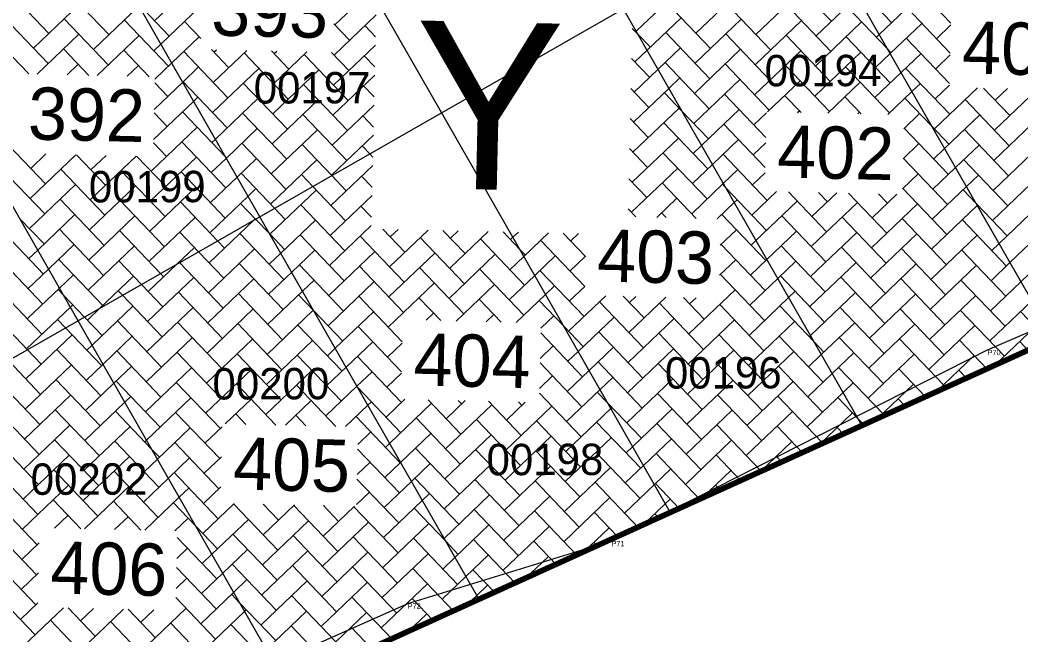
# Model space of a CAD drawing. Header units: metres. Extents: x 245225 to 248406, y 1633796 to 1637634.
# Drawn here: x 245762.9 to 245810.71, y 1636451.81 to 1636481.19 of the extents above; entities that cross this region are included whole.
import ezdxf
from ezdxf.enums import TextEntityAlignment as Align

# ---------------------------------------------------------------- set-up
doc = ezdxf.new("R2010")
doc.units = ezdxf.units.M
doc.header["$MEASUREMENT"] = 0
doc.layers.add('historique_numero_parcelle', color=7, linetype='Continuous')
doc.layers.add('LIMITES TITRES FONCIERS', color=7, linetype='Continuous', lineweight=0)
doc.layers.add('LIMITES_PARCELLES', color=7, linetype='Continuous', lineweight=0, true_color=0xffffff)
doc.styles.add('Style-Arial', font='arial.ttf')
doc.styles.add('Style-FANCY', font='FANCY.shx')
doc.styles.add('Style-WORKING', font='WORKING.shx')

# ---------------------------------------------------------------- blocks, each defined once
blk = doc.blocks.new('$U872_3_1')
at = {"color": 0, "linetype": 'Continuous', "lineweight": 0, "style": 'Style-WORKING'}
blk.add_text('406', height=0.2499, dxfattribs=at).set_placement((6347.5271, 5746.4858))
blk = doc.blocks.new('$U873_3_1')
at = {"color": 0, "linetype": 'Continuous', "lineweight": 0, "style": 'Style-WORKING'}
blk.add_text('405', height=0.2499, dxfattribs=at).set_placement((6348.3884, 5747.0023))
blk = doc.blocks.new('$U874_3_1')
at = {"color": 0, "linetype": 'Continuous', "lineweight": 0, "style": 'Style-WORKING'}
blk.add_text('404', height=0.2499, dxfattribs=at).set_placement((6349.2389, 5747.5189))
blk = doc.blocks.new('$U875_3_1')
at = {"color": 0, "linetype": 'Continuous', "lineweight": 0, "style": 'Style-WORKING'}
blk.add_text('403', height=0.2499, dxfattribs=at).set_placement((6350.104, 5748.0354))
blk = doc.blocks.new('$U876_3_1')
at = {"color": 0, "linetype": 'Continuous', "lineweight": 0, "style": 'Style-WORKING'}
blk.add_text('402', height=0.2499, dxfattribs=at).set_placement((6350.9526, 5748.552))
blk = doc.blocks.new('$U877_3_1')
at = {"color": 0, "linetype": 'Continuous', "lineweight": 0, "style": 'Style-WORKING'}
blk.add_text('401', height=0.2499, dxfattribs=at).set_placement((6351.8238, 5749.0686))
blk = doc.blocks.new('$U884_3_1')
at = {"color": 0, "linetype": 'Continuous', "lineweight": 0, "style": 'Style-WORKING'}
blk.add_text('393', height=0.2499, dxfattribs=at).set_placement((6348.2347, 5749.1682))
blk = doc.blocks.new('$U885_3_1')
at = {"color": 0, "linetype": 'Continuous', "lineweight": 0, "style": 'Style-WORKING'}
blk.add_text('392', height=0.2499, dxfattribs=at).set_placement((6347.3708, 5748.6517))
blk = doc.blocks.new('$U1198_4_1')
at = {"color": 0, "linetype": 'Continuous', "lineweight": 0, "style": 'Style-WORKING'}
blk.add_text('Y', height=0.8, dxfattribs=at).set_placement((6349.2104, 5748.4625))
blk = doc.blocks.new('*U572')
at = {"layer": 'LIMITES TITRES FONCIERS', "color": 5, "lineweight": 53, "flags": 128}
blk.add_lwpolyline([(181.78, 163.185), (220.59, 93.355), (121.56, -75.825), (91.56, -112.825), (61.56, -136.825), (-108.04, -218.565), (-190.96, -61.675), (181.78, 163.185)], close=True, dxfattribs=at)

msp = doc.modelspace()

# ---------------------------------------------------------------- linework, layer by layer
at = {"layer": 'limites_parcelles', "color": 7, "linetype": 'Continuous', "lineweight": 0}
for p, q in [((245748.319562, 1636456.889403), (245809.070019, 1636491.666107)), ((245783.033817, 1636476.761526), (245775.582026, 1636489.779615)), ((245812.263048, 1636465.95823), (245800.390944, 1636486.697587)), ((245774.354742, 1636471.793007), (245766.902951, 1636484.811096)), ((245769.319681, 1636481.147783), (245771.524474, 1636483.252837)), ((245801.656669, 1636481.126136), (245799.551592, 1636483.329928)), ((245804.529915, 1636481.06031), (245802.424838, 1636483.264103)), ((245807.363088, 1636481.035413), (245805.297084, 1636483.1983)), ((245767.148802, 1636480.479329), (245765.043725, 1636482.683121)), ((245777.93942, 1636480.950306), (245779.682024, 1636482.61583)), ((245792.331262, 1636480.647598), (245794.507443, 1636482.7263)), ((245795.176897, 1636480.555398), (245797.380689, 1636482.660475)), ((245798.049143, 1636480.489595), (245800.253935, 1636482.594649)), ((245764.276555, 1636480.545132), (245762.570004, 1636482.330687)), ((245800.922389, 1636480.423769), (245802.9012, 1636482.313943)), ((245803.94085, 1636480.496654), (245805.999428, 1636482.463021)), ((245763.541276, 1636479.842788), (245765.745092, 1636481.948865)), ((245766.414522, 1636479.776962), (245768.593771, 1636481.858595)), ((245770.022048, 1636480.413503), (245768.521608, 1636481.983281)), ((245769.633444, 1636480.042306), (245771.491584, 1636481.817213)), ((245803.117537, 1636461.805608), (245791.712892, 1636481.730045)), ((245795.878263, 1636479.821141), (245793.773186, 1636482.024934)), ((245798.751509, 1636479.755316), (245796.645433, 1636481.959131)), ((245801.623756, 1636479.689513), (245799.518679, 1636481.893305)), ((245804.356338, 1636479.770948), (245802.391925, 1636481.82748)), ((245807.330175, 1636479.59879), (245805.264171, 1636481.761677)), ((245764.243643, 1636479.108509), (245762.137566, 1636481.312324)), ((245767.115889, 1636479.042706), (245765.010812, 1636481.246498)), ((245769.989135, 1636478.97688), (245767.884058, 1636481.180673)), ((245771.537772, 1636480.296757), (245770.756304, 1636481.11487)), ((245777.906507, 1636479.513683), (245779.907839, 1636481.426346)), ((245792.851598, 1636479.739442), (245794.474553, 1636481.290677)), ((245795.143984, 1636479.118775), (245797.347799, 1636481.224851)), ((245798.01623, 1636479.052972), (245800.221045, 1636481.159026)), ((245800.889476, 1636478.987146), (245803.093292, 1636481.093223)), ((245778.640786, 1636480.216049), (245777.887647, 1636481.004506)), ((245779.883973, 1636480.38462), (245779.375043, 1636480.917416)), ((245792.411102, 1636480.508733), (245792.144427, 1636480.787914)), ((245792.303651, 1636480.621223), (245792.331262, 1636480.647598)), ((245804.460187, 1636479.588521), (245805.966538, 1636481.027397)), ((245806.667881, 1636480.292141), (245807.361232, 1636480.954434)), ((245763.709847, 1636478.599601), (245765.712179, 1636480.512242)), ((245766.583093, 1636478.533775), (245768.585425, 1636480.446416)), ((245770.15378, 1636479.13415), (245771.458671, 1636480.38059)), ((245793.005017, 1636479.886967), (245792.411102, 1636480.508733)), ((245795.84535, 1636478.384518), (245793.740274, 1636480.588311)), ((245798.718597, 1636478.318692), (245796.61252, 1636480.522508)), ((245801.590843, 1636478.25289), (245799.485766, 1636480.456682)), ((245804.464089, 1636478.187064), (245802.359012, 1636480.390857)), ((245803.795635, 1636480.357944), (245803.94085, 1636480.496654)), ((245807.297262, 1636478.162167), (245805.231258, 1636480.325054)), ((245765.67669, 1636466.825464), (245758.224899, 1636479.843554)), ((245763.31595, 1636478.608625), (245762.104653, 1636479.875701)), ((245766.188196, 1636478.542822), (245764.977899, 1636479.809875)), ((245769.061442, 1636478.476997), (245767.851145, 1636479.74405)), ((245769.286769, 1636479.71116), (245769.633444, 1636480.042306)), ((245772.829468, 1636477.474432), (245770.723392, 1636479.678247)), ((245772.862381, 1636478.911055), (245772.037933, 1636479.774164)), ((245772.127102, 1636478.208711), (245773.725491, 1636479.735502)), ((245772.160015, 1636479.645334), (245772.288868, 1636479.768415)), ((245775.734627, 1636478.845252), (245774.91018, 1636479.708361)), ((245775.000348, 1636478.142885), (245776.597737, 1636479.6697)), ((245775.033261, 1636479.579508), (245775.161114, 1636479.702612)), ((245777.873594, 1636478.07706), (245779.874926, 1636479.989723)), ((245792.270738, 1636479.1846), (245792.851598, 1636479.739442)), ((245793.371934, 1636478.831286), (245794.44164, 1636479.854054)), ((245795.111071, 1636477.682152), (245797.314886, 1636479.788228)), ((245797.983317, 1636477.616349), (245800.188132, 1636479.722403)), ((245800.856563, 1636477.550523), (245803.060379, 1636479.6566)), ((245804.497002, 1636479.623687), (245804.356338, 1636479.770948)), ((245775.701715, 1636477.408629), (245773.596638, 1636479.612421)), ((245778.574961, 1636477.342803), (245776.469884, 1636479.546596)), ((245778.607874, 1636478.779426), (245777.783426, 1636479.642536)), ((245779.851061, 1636478.947997), (245779.34213, 1636479.480793)), ((245792.972104, 1636478.450344), (245792.111514, 1636479.351291)), ((245803.762722, 1636478.921321), (245804.460187, 1636479.588521)), ((245804.980523, 1636478.680365), (245805.933625, 1636479.590774)), ((245806.634969, 1636478.855518), (245807.32832, 1636479.517811)), ((245765.14647, 1636478.566688), (245765.679266, 1636479.075619)), ((245768.019716, 1636478.500863), (245768.552512, 1636479.009793)), ((245769.338735, 1636478.355614), (245770.15378, 1636479.13415)), ((245770.673094, 1636478.225018), (245771.425758, 1636478.943967)), ((245772.094212, 1636476.773088), (245774.298004, 1636478.878165)), ((245774.967458, 1636476.707262), (245777.17125, 1636478.812339)), ((245792.237825, 1636477.747977), (245793.371934, 1636478.831286)), ((245795.812438, 1636476.947895), (245793.707361, 1636479.151688)), ((245798.685684, 1636476.882069), (245796.579607, 1636479.085885)), ((245801.55793, 1636476.816267), (245799.452853, 1636479.020059)), ((245804.431176, 1636476.750441), (245802.326099, 1636478.954234)), ((245807.304422, 1636476.684615), (245805.198346, 1636478.888431)), ((245769.305822, 1636476.918991), (245770.673094, 1636478.225018)), ((245772.796555, 1636476.037808), (245770.690479, 1636478.241624)), ((245777.840704, 1636476.641436), (245779.842014, 1636478.5531)), ((245793.891271, 1636477.923153), (245794.408727, 1636478.417431)), ((245795.078181, 1636476.246528), (245797.281974, 1636478.351605)), ((245798.60285, 1636476.802946), (245800.15522, 1636478.28578)), ((245801.475096, 1636476.737143), (245803.027466, 1636478.219977)), ((245803.729809, 1636477.484698), (245804.980523, 1636478.680365)), ((245769.956222, 1636477.540257), (245769.334956, 1636478.190657)), ((245775.668802, 1636475.972006), (245773.563725, 1636478.175798)), ((245778.542048, 1636475.90618), (245776.436971, 1636478.109973)), ((245779.818171, 1636477.512373), (245779.309217, 1636478.04417)), ((245792.939192, 1636477.013721), (245792.078601, 1636477.914668)), ((245792.204935, 1636476.312354), (245793.891271, 1636477.923153)), ((245804.348342, 1636476.671318), (245805.500859, 1636477.772209)), ((245805.500859, 1636477.772209), (245805.900712, 1636478.154151)), ((245806.569166, 1636475.983272), (245808.624652, 1636477.945708)), ((245806.602056, 1636477.418895), (245807.295407, 1636478.081188)), ((245810.176669, 1636476.618813), (245808.915576, 1636477.939043)), ((245809.442412, 1636475.917446), (245811.497898, 1636477.879882)), ((245809.475302, 1636477.353069), (245810.061275, 1636477.912795)), ((245769.272909, 1636475.482368), (245771.19343, 1636477.316862)), ((245771.19343, 1636477.316862), (245771.392845, 1636477.507344)), ((245772.233103, 1636475.500573), (245774.265092, 1636477.441542)), ((245774.934545, 1636475.270639), (245777.138338, 1636477.375716)), ((245794.512571, 1636476.837638), (245793.674448, 1636477.715065)), ((245798.524806, 1636475.579412), (245796.546694, 1636477.649262)), ((245800.20143, 1636476.766323), (245799.41994, 1636477.583436)), ((245803.073677, 1636476.70052), (245802.293186, 1636477.51761)), ((245806.457807, 1636476.099853), (245805.165433, 1636477.451808)), ((245810.143756, 1636475.18219), (245808.038679, 1636477.385982)), ((245772.724569, 1636474.642091), (245770.657589, 1636476.806001)), ((245777.807791, 1636475.204813), (245779.809101, 1636477.116477)), ((245792.172022, 1636474.875731), (245794.375815, 1636476.980808)), ((245795.779525, 1636475.511272), (245794.512571, 1636476.837638)), ((245795.451257, 1636475.197708), (245797.249061, 1636476.914982)), ((245800.039473, 1636476.770033), (245800.122307, 1636476.849157)), ((245802.911719, 1636476.70423), (245802.994553, 1636476.783354)), ((245835.127811, 1636476.339262), (245757.39001, 1636441.043498)), ((245769.923309, 1636476.103634), (245769.302043, 1636476.754034)), ((245775.635889, 1636474.535383), (245773.530835, 1636476.740175)), ((245778.509135, 1636474.469557), (245776.404081, 1636476.674349)), ((245779.785258, 1636476.07575), (245779.276327, 1636476.608547)), ((245793.972027, 1636457.652986), (245783.033817, 1636476.761526)), ((245792.906279, 1636475.577098), (245792.045688, 1636476.478045)), ((245797.950427, 1636476.180726), (245798.551718, 1636476.754104)), ((245805.112067, 1636475.995648), (245805.867799, 1636476.717528)), ((245807.060845, 1636475.046765), (245808.741045, 1636476.651703)), ((245809.409499, 1636474.480823), (245811.613292, 1636476.5859)), ((245769.15514, 1636473.965667), (245771.359932, 1636476.070721)), ((245772.753439, 1636474.592417), (245774.232179, 1636476.004919)), ((245774.901632, 1636473.834016), (245777.105425, 1636475.939093)), ((245795.746612, 1636474.074649), (245793.641558, 1636476.279441)), ((245798.491893, 1636474.142789), (245796.513804, 1636476.213638)), ((245807.238597, 1636473.811369), (245805.132543, 1636476.016184)), ((245807.271509, 1636475.247992), (245806.457807, 1636476.099853)), ((245810.110843, 1636473.745567), (245808.005789, 1636475.950359)), ((245764.111991, 1636473.362016), (245762.005938, 1636475.566832)), ((245772.73073, 1636473.164562), (245770.624676, 1636475.369378)), ((245772.061299, 1636475.336465), (245772.233103, 1636475.500573)), ((245777.774878, 1636473.76819), (245779.776211, 1636475.680854)), ((245792.139109, 1636473.439108), (245794.342902, 1636475.544185)), ((245795.971593, 1636474.289552), (245797.216148, 1636475.478359)), ((245769.890397, 1636474.667011), (245769.269153, 1636475.318411)), ((245775.602976, 1636473.09876), (245773.497922, 1636475.303552)), ((245777.784624, 1636473.756964), (245776.371168, 1636475.237726)), ((245779.601913, 1636474.796614), (245779.243415, 1636475.171924)), ((245792.873366, 1636474.140475), (245792.012798, 1636475.042422)), ((245795.045268, 1636474.809905), (245795.451257, 1636475.197708)), ((245797.917515, 1636474.744103), (245798.518828, 1636475.318481)), ((245805.079177, 1636474.560025), (245805.834886, 1636475.280905)), ((245806.536253, 1636474.546649), (245807.060845, 1636475.046765)), ((245807.580182, 1636474.138632), (245808.708132, 1636475.21508)), ((245809.376586, 1636473.0442), (245811.580379, 1636475.149277)), ((245763.376735, 1636472.660673), (245765.569278, 1636474.755004)), ((245763.409648, 1636474.097296), (245764.132655, 1636474.787917)), ((245766.984238, 1636473.296214), (245765.591273, 1636474.754501)), ((245766.249981, 1636472.594847), (245768.442524, 1636474.689179)), ((245766.282894, 1636474.03147), (245767.005901, 1636474.722092)), ((245769.857484, 1636473.230388), (245768.464519, 1636474.688675)), ((245769.122227, 1636472.529044), (245771.32702, 1636474.634098)), ((245772.028386, 1636473.899842), (245772.753439, 1636474.592417)), ((245772.763643, 1636474.601185), (245772.724569, 1636474.642091)), ((245773.272753, 1636473.683284), (245774.199266, 1636474.568296)), ((245774.86872, 1636472.397393), (245777.072512, 1636474.50247)), ((245779.752345, 1636474.639127), (245779.601913, 1636474.796614)), ((245795.713699, 1636472.638026), (245793.608645, 1636474.842818)), ((245798.586945, 1636472.5722), (245796.480892, 1636474.777015)), ((245807.205684, 1636472.374746), (245805.09963, 1636474.579561)), ((245810.07793, 1636472.308944), (245807.972876, 1636474.513736)), ((245764.079101, 1636471.926393), (245761.973025, 1636474.130209)), ((245766.951348, 1636471.86059), (245764.846271, 1636474.064383)), ((245769.824594, 1636471.794765), (245767.719517, 1636473.998557)), ((245772.69784, 1636471.728939), (245770.591763, 1636473.932754)), ((245777.741966, 1636472.331567), (245779.743298, 1636474.244231)), ((245792.106197, 1636472.002485), (245794.309989, 1636474.107562)), ((245795.012355, 1636473.373282), (245795.971593, 1636474.289552)), ((245796.49093, 1636473.381419), (245797.183235, 1636474.041736)), ((245806.50334, 1636473.110026), (245807.580182, 1636474.138632)), ((245771.995473, 1636472.463219), (245773.272753, 1636473.683284)), ((245775.060179, 1636472.196955), (245773.465009, 1636473.866929)), ((245776.876468, 1636473.236628), (245776.338255, 1636473.801103)), ((245778.476222, 1636473.032934), (245777.784624, 1636473.756964)), ((245779.719432, 1636473.202504), (245779.210502, 1636473.7353)), ((245792.840453, 1636472.703852), (245791.979885, 1636473.605799)), ((245797.884602, 1636473.30748), (245798.485915, 1636473.881858)), ((245805.046264, 1636473.123402), (245805.801974, 1636473.844282)), ((245808.100518, 1636473.230476), (245808.67522, 1636473.778457)), ((245809.343673, 1636471.607577), (245811.547466, 1636473.712654)), ((245763.343822, 1636471.22405), (245765.547615, 1636473.329127)), ((245766.217068, 1636471.158224), (245768.420861, 1636473.263301)), ((245769.089315, 1636471.092421), (245771.294107, 1636473.197475)), ((245773.793089, 1636472.775128), (245774.166353, 1636473.131673)), ((245774.835807, 1636470.96077), (245777.039599, 1636473.065847)), ((245778.443332, 1636471.597311), (245776.876468, 1636473.236628)), ((245795.191393, 1636471.713746), (245793.575732, 1636473.406195)), ((245794.979443, 1636471.936659), (245796.49093, 1636473.381419)), ((245796.61404, 1636473.166543), (245796.447979, 1636473.340392)), ((245798.554055, 1636471.136577), (245796.61404, 1636473.166543)), ((245797.851689, 1636471.870857), (245799.03284, 1636472.9991)), ((245801.426302, 1636471.070774), (245799.596692, 1636472.986182)), ((245801.459192, 1636472.506398), (245801.033315, 1636472.953269)), ((245807.172794, 1636470.939123), (245805.066717, 1636473.142938)), ((245806.470427, 1636471.673403), (245808.100518, 1636473.230476)), ((245808.559276, 1636472.428758), (245807.939963, 1636473.077113)), ((245766.918435, 1636470.423967), (245764.813358, 1636472.62776)), ((245769.791681, 1636470.358142), (245767.686604, 1636472.561934)), ((245772.334734, 1636470.636969), (245770.55885, 1636472.496131)), ((245771.962561, 1636471.026596), (245773.793089, 1636472.775128)), ((245777.709053, 1636470.894944), (245779.710385, 1636472.807608)), ((245793.319884, 1636471.756622), (245794.277076, 1636472.670939)), ((245796.19313, 1636471.690797), (245797.011266, 1636472.473264)), ((245797.011266, 1636472.473264), (245797.150322, 1636472.605113)), ((245798.050916, 1636470.655975), (245800.023568, 1636472.539288)), ((245800.692022, 1636470.368408), (245802.895815, 1636472.473485)), ((245800.724935, 1636471.805031), (245801.906086, 1636472.933274)), ((245804.299548, 1636471.004949), (245802.469938, 1636472.920356)), ((245803.598181, 1636471.739205), (245804.778332, 1636472.867471)), ((245804.332438, 1636472.440572), (245803.906561, 1636472.887443)), ((245774.152023, 1636471.676619), (245773.432097, 1636472.430306)), ((245775.570086, 1636471.663136), (245775.060179, 1636472.196955)), ((245778.410419, 1636470.160688), (245776.305343, 1636472.36448)), ((245779.686519, 1636471.765881), (245779.177589, 1636472.298677)), ((245792.319146, 1636471.779549), (245791.946973, 1636472.169176)), ((245803.565268, 1636470.302582), (245805.769061, 1636472.407659)), ((245806.437515, 1636470.236779), (245808.620854, 1636472.32232)), ((245810.04504, 1636470.87332), (245808.559276, 1636472.428758)), ((245808.620854, 1636472.32232), (245808.642307, 1636472.341833)), ((245809.660504, 1636470.505031), (245811.514553, 1636472.276031)), ((245764.046189, 1636470.48977), (245762.880803, 1636471.708782)), ((245763.744509, 1636470.201604), (245765.514725, 1636471.893503)), ((245766.184155, 1636469.721601), (245768.387971, 1636471.827678)), ((245769.056402, 1636469.655798), (245771.261217, 1636471.761852)), ((245771.929648, 1636469.589973), (245774.058787, 1636471.623741)), ((245774.058787, 1636471.623741), (245774.133463, 1636471.696049)), ((245774.826038, 1636470.970996), (245774.152023, 1636471.676619)), ((245784.826517, 1636453.500364), (245774.354742, 1636471.793007)), ((245775.353098, 1636470.050683), (245777.006709, 1636471.630224)), ((245793.75477, 1636471.746659), (245793.54282, 1636471.969572)), ((245798.521143, 1636469.699954), (245796.415066, 1636471.903769)), ((245801.393389, 1636469.634151), (245799.288312, 1636471.837944)), ((245804.266635, 1636469.568326), (245802.161558, 1636471.772118)), ((245807.139881, 1636469.5025), (245805.033804, 1636471.706315)), ((245810.012127, 1636469.436697), (245807.90705, 1636471.64049)), ((245764.013276, 1636469.053147), (245761.907199, 1636471.256962)), ((245766.885522, 1636468.987344), (245764.780445, 1636471.191137)), ((245769.610289, 1636469.07696), (245767.653691, 1636471.125311)), ((245771.426578, 1636470.116633), (245770.525938, 1636471.059508)), ((245777.67614, 1636469.458321), (245779.677472, 1636471.370985)), ((245781.283666, 1636470.094862), (245780.224755, 1636471.202406)), ((245780.548386, 1636469.392519), (245782.391186, 1636471.152773)), ((245780.581299, 1636470.829142), (245780.954563, 1636471.185686)), ((245784.155912, 1636470.029059), (245783.098001, 1636471.13658)), ((245783.421632, 1636469.326693), (245785.264432, 1636471.086947)), ((245783.454545, 1636470.763316), (245783.827809, 1636471.11986)), ((245786.771274, 1636470.233211), (245785.971247, 1636471.070754)), ((245786.44235, 1636470.807895), (245786.700056, 1636471.054058)), ((245796.343293, 1636470.430027), (245797.117432, 1636471.16949)), ((245798.571252, 1636469.747819), (245799.990678, 1636471.103664)), ((245772.664927, 1636470.292316), (245772.334734, 1636470.636969)), ((245775.504261, 1636468.78989), (245773.399184, 1636470.993683)), ((245775.537173, 1636470.226513), (245774.826038, 1636470.970996)), ((245778.377507, 1636468.724065), (245776.27243, 1636470.927857)), ((245781.250753, 1636468.658239), (245779.144676, 1636470.862054)), ((245784.122999, 1636468.592436), (245782.017922, 1636470.796229)), ((245786.996245, 1636468.526611), (245784.891168, 1636470.730403)), ((245786.327791, 1636470.69749), (245786.44235, 1636470.807895)), ((245786.962663, 1636469.89874), (245788.136679, 1636471.021145)), ((245789.869491, 1636468.460785), (245787.763415, 1636470.6646)), ((245789.902404, 1636469.897408), (245788.843493, 1636471.004952)), ((245789.200038, 1636470.631688), (245789.573302, 1636470.988232)), ((245797.818776, 1636470.434234), (245798.050916, 1636470.655975)), ((245800.659109, 1636468.931785), (245802.862925, 1636471.037861)), ((245803.532355, 1636468.865959), (245805.736171, 1636470.972036)), ((245806.404602, 1636468.800156), (245808.609417, 1636470.90621)), ((245810.18084, 1636469.596875), (245811.481663, 1636470.840407)), ((245763.310909, 1636469.787427), (245763.744509, 1636470.201604)), ((245764.263846, 1636469.293471), (245765.481812, 1636470.45688)), ((245766.151266, 1636468.285978), (245768.355058, 1636470.391055)), ((245770.387693, 1636469.522272), (245771.228304, 1636470.325229)), ((245772.632014, 1636468.855693), (245771.426578, 1636470.116633)), ((245771.896758, 1636468.154349), (245774.10055, 1636470.259426)), ((245775.873411, 1636469.141528), (245776.973796, 1636470.193601)), ((245777.64325, 1636468.022698), (245779.847043, 1636470.127775)), ((245787.029158, 1636469.963234), (245786.771274, 1636470.233211)), ((245798.48823, 1636468.263331), (245796.382153, 1636470.467146)), ((245801.360476, 1636468.197528), (245799.255399, 1636470.401321)), ((245804.233722, 1636468.131703), (245802.128645, 1636470.335495)), ((245807.106968, 1636468.065877), (245805.000892, 1636470.269692)), ((245809.979214, 1636468.000074), (245807.874138, 1636470.203867)), ((245809.310761, 1636470.170954), (245809.660504, 1636470.505031)), ((245763.980363, 1636467.616524), (245761.874286, 1636469.820339)), ((245766.852609, 1636467.550721), (245764.747532, 1636469.754514)), ((245768.702134, 1636468.556624), (245767.620778, 1636469.688688)), ((245770.518445, 1636469.597296), (245770.493025, 1636469.622885)), ((245774.802894, 1636469.524147), (245775.353098, 1636470.050683)), ((245780.515496, 1636467.956895), (245782.719289, 1636470.061972)), ((245783.388742, 1636467.89107), (245785.592535, 1636469.996147)), ((245786.294878, 1636469.260867), (245786.962663, 1636469.89874)), ((245787.482, 1636468.990607), (245788.465781, 1636469.930321)), ((245789.167125, 1636469.195065), (245789.906495, 1636469.901315)), ((245796.31038, 1636468.993404), (245797.084519, 1636469.732867)), ((245797.785863, 1636468.99761), (245798.571252, 1636469.747819)), ((245799.091588, 1636468.839663), (245799.957766, 1636469.667041)), ((245763.278019, 1636468.351803), (245764.263846, 1636469.293471)), ((245769.023512, 1636468.220175), (245770.387693, 1636469.522272)), ((245772.599101, 1636467.41907), (245770.518445, 1636469.597296)), ((245775.471348, 1636467.353267), (245773.366271, 1636469.55706)), ((245774.770004, 1636468.088524), (245775.873411, 1636469.141528)), ((245778.344594, 1636467.287442), (245776.239517, 1636469.491234)), ((245781.21784, 1636467.221616), (245779.111763, 1636469.425431)), ((245784.090086, 1636467.155813), (245781.985009, 1636469.359606)), ((245786.963332, 1636467.089988), (245784.858255, 1636469.29378)), ((245789.836578, 1636467.024162), (245787.730502, 1636469.227977)), ((245800.626219, 1636467.496162), (245802.830012, 1636469.601238)), ((245803.499465, 1636467.430336), (245805.703258, 1636469.535413)), ((245806.371712, 1636467.364533), (245808.576504, 1636469.469587)), ((245809.277848, 1636468.734331), (245810.18084, 1636469.596875)), ((245810.700177, 1636468.688742), (245811.44875, 1636469.403784)), ((245764.784159, 1636468.384315), (245765.448899, 1636469.020257)), ((245766.716598, 1636467.420802), (245768.322145, 1636468.954432)), ((245768.990599, 1636466.783552), (245771.195391, 1636468.888606)), ((245769.758768, 1636468.921519), (245769.610289, 1636469.07696)), ((245771.863845, 1636466.717726), (245774.067638, 1636468.822803)), ((245776.392748, 1636468.233395), (245776.940884, 1636468.756977)), ((245777.610337, 1636466.586075), (245779.81413, 1636468.691152)), ((245786.261989, 1636467.825244), (245787.482, 1636468.990607)), ((245798.455317, 1636466.826708), (245796.34924, 1636469.030523)), ((245797.752973, 1636467.561987), (245799.091588, 1636468.839663)), ((245801.327563, 1636466.760905), (245799.222486, 1636468.964698)), ((245804.200809, 1636466.69508), (245802.095732, 1636468.898872)), ((245807.074055, 1636466.629254), (245804.967979, 1636468.833069)), ((245809.946302, 1636466.563451), (245807.841225, 1636468.767244)), ((245809.244958, 1636467.298708), (245810.700177, 1636468.688742)), ((245763.94745, 1636466.179901), (245761.841396, 1636468.384716)), ((245763.245107, 1636466.91518), (245764.784159, 1636468.384315)), ((245764.982272, 1636468.037687), (245764.714642, 1636468.31889)), ((245767.793001, 1636468.03731), (245767.587889, 1636468.253065)), ((245769.725855, 1636467.484896), (245768.702134, 1636468.556624)), ((245772.566189, 1636465.982447), (245770.460135, 1636468.187262)), ((245774.737091, 1636466.651901), (245776.392748, 1636468.233395)), ((245780.482584, 1636466.520272), (245782.686376, 1636468.625349)), ((245783.728071, 1636466.810014), (245785.559622, 1636468.559523)), ((245788.002336, 1636468.082451), (245788.432868, 1636468.493698)), ((245789.134235, 1636467.759441), (245789.873582, 1636468.464692)), ((245794.847814, 1636466.191167), (245797.051607, 1636468.296244)), ((245799.610925, 1636467.93153), (245799.924853, 1636468.230418)), ((245765.976712, 1636466.997638), (245764.982272, 1636468.037687)), ((245769.692943, 1636466.048273), (245767.793001, 1636468.03731)), ((245775.438435, 1636465.916644), (245773.333381, 1636468.121436)), ((245776.927507, 1636467.299902), (245776.206627, 1636468.055611)), ((245781.158553, 1636465.812604), (245779.078873, 1636467.989808)), ((245783.000262, 1636466.826688), (245781.952119, 1636467.923982)), ((245785.872508, 1636466.760885), (245784.825365, 1636467.858157)), ((245786.601317, 1636466.744188), (245788.002336, 1636468.082451)), ((245788.871766, 1636466.563139), (245787.697612, 1636467.792354)), ((245789.101322, 1636466.322818), (245790.877627, 1636468.018579)), ((245792.675912, 1636465.521736), (245790.570858, 1636467.726528)), ((245792.708825, 1636466.958359), (245791.714408, 1636467.999408)), ((245791.974568, 1636466.256993), (245793.749874, 1636467.952776)), ((245792.007481, 1636467.693616), (245792.31425, 1636467.985666)), ((245795.582071, 1636466.892534), (245794.587654, 1636467.933583)), ((245794.880727, 1636467.62779), (245795.186497, 1636467.919863)), ((245797.720061, 1636466.125364), (245799.610925, 1636467.93153)), ((245800.651574, 1636466.114218), (245802.797099, 1636468.164615)), ((245803.466553, 1636465.993713), (245805.670345, 1636468.09879)), ((245806.338799, 1636465.92791), (245808.543591, 1636468.032964)), ((245809.212045, 1636465.862084), (245811.220513, 1636467.780586)), ((245763.212194, 1636465.478557), (245765.303496, 1636467.476182)), ((245765.303496, 1636467.476182), (245765.415986, 1636467.583634)), ((245766.118353, 1636466.849355), (245766.716598, 1636467.420802)), ((245766.344168, 1636465.659871), (245768.289232, 1636467.517808)), ((245768.957686, 1636465.346929), (245771.162478, 1636467.451983)), ((245771.830932, 1636465.281103), (245774.034725, 1636467.38618)), ((245774.704178, 1636465.215278), (245776.907971, 1636467.320354)), ((245778.311681, 1636465.850819), (245776.927507, 1636467.299902)), ((245777.952757, 1636465.50895), (245779.781217, 1636467.254529)), ((245795.549158, 1636465.455911), (245793.444104, 1636467.660703)), ((245798.422404, 1636465.390085), (245796.31635, 1636467.5949)), ((245800.817002, 1636465.825354), (245799.189596, 1636467.529074)), ((245804.167896, 1636465.258457), (245802.062842, 1636467.463249)), ((245807.041143, 1636465.192631), (245804.935089, 1636467.397446)), ((245809.913389, 1636465.126828), (245807.808335, 1636467.33162)), ((245812.030566, 1636465.852527), (245810.681581, 1636467.265795)), ((245763.251267, 1636465.437652), (245761.808484, 1636466.948093)), ((245765.068556, 1636466.477301), (245764.68173, 1636466.882267)), ((245775.68103, 1636449.348742), (245765.67669, 1636466.825464)), ((245766.819696, 1636466.114098), (245765.976712, 1636466.997638)), ((245769.66003, 1636464.61165), (245767.554976, 1636466.816442)), ((245772.533276, 1636464.545824), (245770.427222, 1636466.750639)), ((245782.291448, 1636466.842927), (245782.653463, 1636467.188726)), ((245785.164694, 1636466.777101), (245785.526709, 1636467.1229)), ((245787.777167, 1636466.462183), (245788.399955, 1636467.057075)), ((245789.562322, 1636465.357006), (245791.273201, 1636466.991249)), ((245791.941655, 1636464.82037), (245794.145448, 1636466.925446)), ((245794.814901, 1636464.754544), (245797.018694, 1636466.859621)), ((245797.687148, 1636464.688741), (245799.89194, 1636466.793795)), ((245766.786784, 1636464.677475), (245765.068556, 1636466.477301)), ((245775.405522, 1636464.480021), (245773.300468, 1636466.684813)), ((245778.278768, 1636464.414196), (245776.173714, 1636466.618988)), ((245781.12564, 1636464.375981), (245779.045961, 1636466.553185)), ((245789.803666, 1636465.587539), (245788.871766, 1636466.563139)), ((245792.642999, 1636464.085113), (245790.537945, 1636466.289905)), ((245801.170911, 1636465.206085), (245802.764186, 1636466.727992)), ((245803.43364, 1636464.55709), (245805.637432, 1636466.662167)), ((245806.305886, 1636464.491287), (245808.510678, 1636466.596341)), ((245809.442974, 1636464.677485), (245811.382925, 1636466.530538)), ((245763.179281, 1636464.041934), (245765.383073, 1636466.147011)), ((245766.863505, 1636464.751738), (245768.25632, 1636466.081185)), ((245768.924773, 1636463.910306), (245771.129566, 1636466.01536)), ((245771.798019, 1636463.84448), (245774.001812, 1636465.949557)), ((245774.671266, 1636463.778655), (245776.875058, 1636465.883731)), ((245778.47307, 1636464.599794), (245779.748304, 1636465.817906)), ((245789.770753, 1636464.150916), (245787.772151, 1636466.24324)), ((245795.516245, 1636464.019288), (245793.411191, 1636466.22408)), ((245798.389491, 1636463.953462), (245796.283437, 1636466.158277)), ((245801.261738, 1636463.887659), (245799.156684, 1636466.092451)), ((245800.593307, 1636466.059539), (245800.651574, 1636466.114218)), ((245801.29465, 1636465.324282), (245800.817002, 1636465.825354)), ((245804.134984, 1636463.821833), (245802.02993, 1636466.026626)), ((245807.00823, 1636463.756008), (245804.902176, 1636465.960823)), ((245809.091217, 1636464.517499), (245807.775422, 1636465.894997)), ((245811.051124, 1636465.407843), (245810.648668, 1636465.829172)), ((245763.914537, 1636464.743278), (245763.251267, 1636465.437652)), ((245766.753894, 1636463.241852), (245764.648817, 1636465.445644)), ((245766.08544, 1636465.412732), (245766.344168, 1636465.659871)), ((245769.62714, 1636463.176026), (245767.522063, 1636465.379819)), ((245772.500386, 1636463.110201), (245770.394309, 1636465.314016)), ((245777.577424, 1636465.149452), (245777.952757, 1636465.50895)), ((245780.449671, 1636465.083649), (245781.157339, 1636465.759618)), ((245787.744254, 1636465.02556), (245788.367043, 1636465.620452)), ((245789.068409, 1636464.886195), (245789.562322, 1636465.357006)), ((245790.081659, 1636464.448873), (245791.240289, 1636465.554626)), ((245791.908742, 1636463.383746), (245794.112535, 1636465.488823)), ((245794.781989, 1636463.317921), (245796.985781, 1636465.422998)), ((245797.654235, 1636463.252118), (245799.859027, 1636465.357172)), ((245763.881647, 1636463.307655), (245762.343111, 1636464.917315)), ((245775.372632, 1636463.044398), (245773.267555, 1636465.24819)), ((245778.245878, 1636462.978572), (245776.140801, 1636465.182365)), ((245781.119124, 1636462.912747), (245779.013048, 1636465.116562)), ((245792.610109, 1636462.64949), (245790.505032, 1636464.853282)), ((245800.560394, 1636464.622915), (245801.170911, 1636465.206085)), ((245801.691247, 1636464.297929), (245802.731273, 1636465.291369)), ((245803.400727, 1636463.120467), (245805.604519, 1636465.225544)), ((245806.640079, 1636463.404348), (245808.477766, 1636465.159718)), ((245763.146368, 1636462.605311), (245765.350161, 1636464.710388)), ((245766.052527, 1636463.976109), (245766.863505, 1636464.751738)), ((245767.383818, 1636463.842582), (245768.223407, 1636464.644562)), ((245768.891861, 1636462.473683), (245771.096653, 1636464.578737)), ((245771.765107, 1636462.407857), (245773.968899, 1636464.512934)), ((245774.638353, 1636462.342031), (245776.842145, 1636464.447108)), ((245777.544512, 1636463.712829), (245778.47307, 1636464.599794)), ((245778.993406, 1636463.691638), (245779.715391, 1636464.381283)), ((245789.737863, 1636462.715293), (245787.739238, 1636464.806617)), ((245789.035496, 1636463.449572), (245790.081659, 1636464.448873)), ((245795.483355, 1636462.583664), (245793.378278, 1636464.787457)), ((245798.356601, 1636462.517839), (245796.250525, 1636464.721654)), ((245801.228848, 1636462.452036), (245799.123771, 1636464.655828)), ((245804.102094, 1636462.38621), (245801.997017, 1636464.590003)), ((245806.150869, 1636463.182494), (245804.869263, 1636464.5242)), ((245808.110776, 1636464.072838), (245807.742509, 1636464.458374)), ((245763.848735, 1636461.871032), (245761.742658, 1636464.074847)), ((245766.720981, 1636461.805229), (245764.615904, 1636464.009021)), ((245769.594227, 1636461.739403), (245767.48915, 1636463.943196)), ((245772.467473, 1636461.673578), (245770.361396, 1636463.877393)), ((245780.416758, 1636463.647026), (245781.124426, 1636464.322995)), ((245787.711341, 1636463.588937), (245788.33413, 1636464.183829)), ((245790.601995, 1636463.540717), (245791.207376, 1636464.118003)), ((245791.87583, 1636461.947123), (245794.079622, 1636464.0522)), ((245794.749076, 1636461.881298), (245796.952868, 1636463.986375)), ((245797.621322, 1636461.815495), (245799.826114, 1636463.920549)), ((245800.527481, 1636463.186292), (245801.691247, 1636464.297929)), ((245766.019614, 1636462.539486), (245767.383818, 1636463.842582)), ((245775.117978, 1636461.839915), (245773.234642, 1636463.811567)), ((245777.990224, 1636461.774112), (245776.107889, 1636463.745742)), ((245777.511599, 1636462.276206), (245778.993406, 1636463.691638)), ((245779.028999, 1636463.629807), (245778.980135, 1636463.679939)), ((245781.086212, 1636461.476124), (245779.028999, 1636463.629807)), ((245789.002584, 1636462.012949), (245790.601995, 1636463.540717)), ((245790.973235, 1636462.892044), (245790.472119, 1636463.416659)), ((245800.494568, 1636461.749669), (245802.211583, 1636463.389773)), ((245802.211583, 1636463.389773), (245802.698361, 1636463.854746)), ((245803.836184, 1636462.131234), (245805.571607, 1636463.788921)), ((245763.113455, 1636461.168688), (245765.317271, 1636463.274765)), ((245765.986701, 1636461.102862), (245767.904154, 1636462.934426)), ((245767.904154, 1636462.934426), (245768.190517, 1636463.208939)), ((245768.943827, 1636461.118137), (245771.063763, 1636463.143113)), ((245772.699613, 1636461.895319), (245773.936009, 1636463.077311)), ((245775.572859, 1636461.829493), (245776.809255, 1636463.011485)), ((245779.512743, 1636462.783505), (245779.682501, 1636462.945659)), ((245780.383845, 1636462.210403), (245781.285815, 1636463.071971)), ((245783.958458, 1636461.410321), (245782.395524, 1636463.046547)), ((245783.257091, 1636462.144577), (245784.158061, 1636463.006168)), ((245783.991371, 1636462.846944), (245783.832147, 1636463.013634)), ((245786.831704, 1636461.344495), (245785.26877, 1636462.980722)), ((245786.130337, 1636462.078752), (245787.031307, 1636462.940342)), ((245786.864617, 1636462.781118), (245786.705393, 1636462.947809)), ((245789.70495, 1636461.27867), (245787.706348, 1636463.370994)), ((245795.450442, 1636461.147041), (245793.345366, 1636463.350834)), ((245798.323688, 1636461.081216), (245796.217612, 1636463.285031)), ((245801.195935, 1636461.015413), (245799.090858, 1636463.219205)), ((245802.918471, 1636462.154259), (245801.964104, 1636463.15338)), ((245805.171427, 1636462.737811), (245804.83635, 1636463.087577)), ((245763.815822, 1636460.434409), (245761.709745, 1636462.638224)), ((245766.688068, 1636460.368606), (245764.582991, 1636462.572398)), ((245769.185233, 1636460.696497), (245767.456237, 1636462.506573)), ((245772.43456, 1636460.236955), (245770.328484, 1636462.44077)), ((245778.446105, 1636461.763668), (245779.512743, 1636462.783505)), ((245780.552416, 1636460.967216), (245782.554748, 1636462.879857)), ((245783.224178, 1636460.707954), (245785.427994, 1636462.814031)), ((245786.097424, 1636460.642129), (245788.30124, 1636462.748205)), ((245788.969671, 1636460.576326), (245791.122331, 1636462.632561)), ((245792.577196, 1636461.212867), (245790.973235, 1636462.892044)), ((245791.122331, 1636462.632561), (245791.174486, 1636462.68238)), ((245792.161981, 1636460.815273), (245794.046732, 1636462.616577)), ((245794.716163, 1636460.444675), (245796.919978, 1636462.550751)), ((245797.588409, 1636460.378872), (245799.793224, 1636462.484926)), ((245773.681355, 1636461.872827), (245773.20173, 1636462.374944)), ((245776.553601, 1636461.807025), (245776.074976, 1636462.309119)), ((245781.053299, 1636460.039501), (245778.947222, 1636462.243316)), ((245783.925545, 1636459.973698), (245781.820468, 1636462.17749)), ((245786.798791, 1636459.907872), (245784.693714, 1636462.111665)), ((245789.672037, 1636459.842047), (245787.565961, 1636462.045862)), ((245792.544284, 1636459.776244), (245790.439207, 1636461.980036)), ((245801.032312, 1636460.859119), (245802.665471, 1636462.419123)), ((245803.210521, 1636461.847489), (245802.918471, 1636462.154259)), ((245763.080543, 1636459.732065), (245765.284358, 1636461.838142)), ((245765.953789, 1636459.666239), (245768.157604, 1636461.772316)), ((245769.464163, 1636460.209981), (245771.03085, 1636461.70649)), ((245771.732194, 1636460.971234), (245772.558511, 1636461.761516)), ((245779.027822, 1636460.915121), (245779.649588, 1636461.509036)), ((245795.41753, 1636459.710418), (245793.312453, 1636461.914211)), ((245798.290776, 1636459.644593), (245796.184699, 1636461.848408)), ((245800.271196, 1636460.513461), (245799.057945, 1636461.782582)), ((245802.231079, 1636461.402806), (245801.931191, 1636461.716757)), ((245763.782909, 1636458.997786), (245761.676832, 1636461.201601)), ((245766.655155, 1636458.931983), (245764.550078, 1636461.135775)), ((245769.528401, 1636458.866157), (245767.423324, 1636461.06995)), ((245768.858948, 1636461.03706), (245768.943827, 1636461.118137)), ((245772.401647, 1636458.800332), (245770.295571, 1636461.004147)), ((245781.072729, 1636460.05806), (245782.521835, 1636461.443234)), ((245783.191266, 1636459.271331), (245785.395081, 1636461.377408)), ((245786.064512, 1636459.205506), (245788.268327, 1636461.311582)), ((245788.936758, 1636459.139703), (245791.141573, 1636461.245757)), ((245792.682317, 1636459.907117), (245794.013819, 1636461.179954)), ((245794.68325, 1636459.008052), (245796.887065, 1636461.114128)), ((245798.229417, 1636459.585982), (245799.760312, 1636461.048303)), ((245769.561314, 1636460.30278), (245769.185233, 1636460.696497)), ((245781.020386, 1636458.602878), (245779.022761, 1636460.694179)), ((245780.350932, 1636460.77378), (245780.552416, 1636460.967216)), ((245783.892632, 1636458.537075), (245781.787555, 1636460.740867)), ((245786.765878, 1636458.471249), (245784.660801, 1636460.675042)), ((245789.639124, 1636458.405423), (245787.533048, 1636460.609239)), ((245792.511371, 1636458.339621), (245790.406294, 1636460.543413)), ((245791.842917, 1636460.5105), (245792.161981, 1636460.815273)), ((245763.047653, 1636458.296442), (245765.251445, 1636460.401519)), ((245765.920899, 1636458.230616), (245768.124691, 1636460.335693)), ((245768.826035, 1636459.600437), (245769.464163, 1636460.209981)), ((245769.983477, 1636459.300848), (245770.997937, 1636460.269867)), ((245771.699281, 1636459.534611), (245772.525598, 1636460.324893)), ((245778.99491, 1636459.478498), (245779.616676, 1636460.072413)), ((245780.318019, 1636459.337157), (245781.072729, 1636460.05806)), ((245795.370941, 1636458.288112), (245793.27954, 1636460.477588)), ((245797.330848, 1636459.178456), (245796.151786, 1636460.411785)), ((245799.290731, 1636460.067801), (245799.025032, 1636460.345959)), ((245763.749996, 1636457.561163), (245761.643919, 1636459.764978)), ((245766.622242, 1636457.49536), (245764.517166, 1636459.699152)), ((245769.495489, 1636457.429534), (245767.390412, 1636459.633327)), ((245772.368735, 1636457.363709), (245770.262658, 1636459.567524)), ((245781.593065, 1636459.149904), (245782.488922, 1636460.006611)), ((245783.158376, 1636457.835708), (245785.362168, 1636459.940785)), ((245786.031622, 1636457.769882), (245788.235414, 1636459.874959)), ((245788.903868, 1636457.70408), (245791.10866, 1636459.809134)), ((245791.810004, 1636459.073877), (245792.682317, 1636459.907117)), ((245793.201654, 1636458.998984), (245793.980907, 1636459.743331)), ((245795.425522, 1636458.312868), (245796.854153, 1636459.677505)), ((245768.793145, 1636458.164813), (245769.983477, 1636459.300848)), ((245780.987473, 1636457.166254), (245778.989848, 1636459.257556)), ((245780.28513, 1636457.901534), (245781.593065, 1636459.149904)), ((245783.859719, 1636457.100452), (245781.754642, 1636459.304244)), ((245786.732965, 1636457.034626), (245784.627889, 1636459.238419)), ((245789.606212, 1636456.9688), (245787.500135, 1636459.172616)), ((245792.430593, 1636456.953107), (245790.373381, 1636459.10679)), ((245763.01474, 1636456.859819), (245765.218532, 1636458.964896)), ((245765.981046, 1636456.882885), (245768.091778, 1636458.89907)), ((245770.503813, 1636458.392692), (245770.965024, 1636458.833244)), ((245771.666391, 1636458.098988), (245772.492685, 1636458.888269)), ((245778.961997, 1636458.041875), (245779.583763, 1636458.63579)), ((245791.777114, 1636457.638254), (245793.201654, 1636458.998984)), ((245794.390499, 1636457.843451), (245793.246627, 1636459.040965)), ((245796.351383, 1636458.732773), (245796.118873, 1636458.975162)), ((245763.717083, 1636456.12454), (245761.61103, 1636458.329355)), ((245765.799094, 1636456.887053), (245764.484276, 1636458.263529)), ((245768.67134, 1636456.821251), (245767.357522, 1636458.197703)), ((245768.854292, 1636456.817059), (245770.503813, 1636458.392692)), ((245771.286702, 1636457.025402), (245770.229768, 1636458.131901)), ((245780.252217, 1636456.464911), (245782.112402, 1636458.241771)), ((245782.112402, 1636458.241771), (245782.456009, 1636458.569988)), ((245783.153074, 1636456.42546), (245785.329255, 1636458.504162)), ((245785.998709, 1636456.333259), (245788.202501, 1636458.438336)), ((245788.870955, 1636456.267457), (245791.075747, 1636458.372511)), ((245793.72199, 1636458.090828), (245793.947994, 1636458.306708)), ((245771.633478, 1636456.662365), (245773.129603, 1636458.091473)), ((245775.208068, 1636455.861283), (245773.103014, 1636458.066075)), ((245774.506724, 1636456.596539), (245776.002849, 1636458.025647)), ((245775.240981, 1636457.297906), (245774.51324, 1636458.059774)), ((245774.539637, 1636458.033162), (245774.566226, 1636458.05856)), ((245778.081314, 1636455.795457), (245775.97626, 1636458.000249)), ((245777.37997, 1636456.530713), (245778.876095, 1636457.959821)), ((245778.114227, 1636457.23208), (245777.386486, 1636457.993948)), ((245777.412883, 1636457.967336), (245777.439472, 1636457.992734)), ((245780.95456, 1636455.729631), (245778.848507, 1636457.934447)), ((245783.230938, 1636456.28764), (245781.721753, 1636457.868621)), ((245786.700053, 1636455.598003), (245784.594999, 1636457.802795)), ((245789.491245, 1636455.618079), (245787.467245, 1636457.736993)), ((245791.451151, 1636456.508423), (245790.340491, 1636457.671167)), ((245792.622627, 1636457.039732), (245793.72199, 1636458.090828)), ((245764.544423, 1636456.915798), (245765.185619, 1636457.528273)), ((245767.417669, 1636456.849972), (245768.058865, 1636457.462447)), ((245770.289916, 1636456.784169), (245770.932112, 1636457.396621)), ((245772.063822, 1636455.668247), (245773.804358, 1636457.330819)), ((245774.473811, 1636455.159916), (245776.677604, 1636457.264993)), ((245777.347058, 1636455.09409), (245779.55085, 1636457.199167)), ((245793.411058, 1636457.398768), (245793.213737, 1636457.605341)), ((245763.684193, 1636454.688916), (245761.578117, 1636456.892732)), ((245772.335822, 1636455.927085), (245771.286702, 1636457.025402)), ((245780.219304, 1636455.028288), (245782.423096, 1636457.133365)), ((245783.672388, 1636455.516327), (245785.296342, 1636457.067539)), ((245785.965796, 1636454.896636), (245788.169589, 1636457.001713)), ((245789.818756, 1636455.767617), (245791.042835, 1636456.935888)), ((245762.981827, 1636455.423196), (245763.816302, 1636456.220292)), ((245772.302932, 1636454.491462), (245770.411782, 1636456.471296)), ((245775.175178, 1636454.425659), (245773.070101, 1636456.629452)), ((245778.048424, 1636454.359834), (245775.943347, 1636456.563626)), ((245780.92167, 1636454.294008), (245778.815594, 1636456.497824)), ((245783.793917, 1636454.228205), (245781.68884, 1636456.431998)), ((245783.125463, 1636456.399085), (245783.153074, 1636456.42546)), ((245783.826807, 1636455.663829), (245783.230938, 1636456.28764)), ((245786.55092, 1636454.284074), (245784.562086, 1636456.366172)), ((245788.510803, 1636455.173419), (245787.434332, 1636456.300369)), ((245790.470709, 1636456.063763), (245790.307578, 1636456.234544)), ((245770.388901, 1636455.472558), (245770.899199, 1636455.959998)), ((245772.584135, 1636454.759092), (245773.771445, 1636455.894196)), ((245774.440899, 1636453.723293), (245776.644691, 1636455.82837)), ((245777.314145, 1636453.657467), (245779.517937, 1636455.762544)), ((245763.651281, 1636453.252293), (245761.545204, 1636455.456109)), ((245771.600565, 1636455.225742), (245772.063822, 1636455.668247)), ((245780.186391, 1636453.591665), (245782.390184, 1636455.696742)), ((245783.09255, 1636454.962462), (245783.672388, 1636455.516327)), ((245784.192724, 1636454.608171), (245785.26343, 1636455.630916)), ((245787.014861, 1636454.494503), (245788.136676, 1636455.56509)), ((245762.948914, 1636453.986573), (245763.78339, 1636454.783669)), ((245772.270019, 1636453.054839), (245770.378869, 1636455.034673)), ((245775.142265, 1636452.989036), (245773.037188, 1636455.192829)), ((245778.015511, 1636452.923211), (245775.910435, 1636455.127003)), ((245780.888758, 1636452.857385), (245778.782681, 1636455.0612)), ((245783.610571, 1636452.949069), (245781.655927, 1636454.995375)), ((245785.570455, 1636453.838414), (245784.529173, 1636454.929549)), ((245787.531361, 1636454.728735), (245787.401419, 1636454.863746)), ((245770.355988, 1636454.035935), (245770.866309, 1636454.524375)), ((245771.567653, 1636453.789119), (245772.584135, 1636454.759092)), ((245773.103472, 1636453.850959), (245773.738555, 1636454.458572)), ((245774.407986, 1636452.28667), (245776.611801, 1636454.392747)), ((245777.281232, 1636452.220844), (245779.485047, 1636454.326921)), ((245783.059637, 1636453.525839), (245784.192724, 1636454.608171)), ((245763.618368, 1636451.81567), (245761.512291, 1636454.019486)), ((245771.53474, 1636452.352496), (245773.103472, 1636453.850959)), ((245780.153478, 1636452.155042), (245782.357294, 1636454.261118)), ((245784.71306, 1636453.700015), (245785.23054, 1636454.195293)), ((245772.237106, 1636451.618216), (245770.345956, 1636453.59805)), ((245773.388171, 1636453.354308), (245773.004276, 1636453.756206)), ((245775.109353, 1636451.552413), (245773.388171, 1636453.354308)), ((245777.982599, 1636451.486588), (245775.877522, 1636453.69038)), ((245780.671223, 1636451.614041), (245778.749768, 1636453.624577)), ((245782.631107, 1636452.503386), (245781.623014, 1636453.558752)), ((245784.211966, 1636453.221366), (245784.71306, 1636453.700015)), ((245784.591013, 1636453.39373), (245784.49626, 1636453.492926)), ((245762.916001, 1636452.54995), (245763.7505, 1636453.348046)), ((245763.054892, 1636451.277435), (245764.974413, 1636453.111952)), ((245766.490614, 1636451.749867), (245765.194356, 1636453.106913)), ((245765.756335, 1636451.047501), (245767.847659, 1636453.046126)), ((245765.789247, 1636452.484124), (245766.411036, 1636453.079039)), ((245769.36386, 1636451.684042), (245768.067602, 1636453.041087)), ((245768.628581, 1636450.981698), (245770.833396, 1636453.087752)), ((245768.661494, 1636452.418321), (245769.284282, 1636453.013213)), ((245771.501827, 1636450.915873), (245773.623808, 1636452.942803)), ((245773.623808, 1636452.942803), (245773.705642, 1636453.021949)), ((245774.663481, 1636451.126514), (245776.578888, 1636452.956124)), ((245777.248319, 1636450.784221), (245779.452134, 1636452.890298)), ((245766.457701, 1636450.313244), (245764.352624, 1636452.517037)), ((245769.330947, 1636450.247419), (245767.22587, 1636452.451211)), ((245781.408071, 1636451.948252), (245782.324381, 1636452.824495)), ((245772.204193, 1636450.181593), (245770.098117, 1636452.385408)), ((245775.07644, 1636450.11579), (245772.971363, 1636452.319583)), ((245777.730875, 1636450.279036), (245775.844609, 1636452.253757)), ((245779.690781, 1636451.169381), (245778.716855, 1636452.187954)), ((245781.650665, 1636452.058725), (245781.590101, 1636452.122129))]:
    msp.add_line(p, q, dxfattribs=at)
at = {"layer": 'limites_parcelles', "color": 7, "linetype": 'Continuous', "lineweight": 80}
msp.add_line((245849.748931, 1636482.988127), (245678.321262, 1636405.154061), dxfattribs=at)
at = {"layer": 'limites_parcelles', "color": 7, "linetype": 'Continuous', "lineweight": 0, "flags": 128}
msp.add_lwpolyline([(245754.479505, 1636441.313012), (245759.2154, 1636443.4461), (245781.4149, 1636453.3173), (245791.1489, 1636456.3052), (245809.1107, 1636465.4315), (245832.446802, 1636475.488659)], dxfattribs=at)

# ---------------------------------------------------------------- block references
at = {"layer": 'LIMITES TITRES FONCIERS', "color": 5, "lineweight": 53, "rotation": 358.690123}
msp.add_blockref('*U572', (245791.329628, 1636621.192749), dxfattribs=at)
at = {"layer": 'limites_parcelles', "color": 7, "linetype": 'Continuous', "lineweight": 0, "xscale": 10, "yscale": 10, "zscale": 10, "rotation": 358.687592}
for name in ['$U884_3_1', '$U884_3_1', '$U884_3_1', '$U884_3_1', '$U884_3_1', '$U884_3_1', '$U1198_4_1', '$U1198_4_1', '$U1198_4_1', '$U1198_4_1', '$U1198_4_1', '$U1198_4_1', '$U877_3_1', '$U877_3_1', '$U877_3_1', '$U877_3_1', '$U877_3_1', '$U877_3_1', '$U885_3_1', '$U885_3_1', '$U885_3_1', '$U885_3_1', '$U885_3_1', '$U885_3_1', '$U876_3_1', '$U876_3_1', '$U876_3_1', '$U876_3_1', '$U876_3_1', '$U876_3_1', '$U875_3_1', '$U875_3_1', '$U875_3_1', '$U875_3_1', '$U875_3_1', '$U875_3_1', '$U874_3_1', '$U874_3_1', '$U874_3_1', '$U874_3_1', '$U874_3_1', '$U874_3_1', '$U873_3_1', '$U873_3_1', '$U873_3_1', '$U873_3_1', '$U873_3_1', '$U873_3_1', '$U872_3_1', '$U872_3_1', '$U872_3_1', '$U872_3_1', '$U872_3_1', '$U872_3_1']:
    msp.add_blockref(name, (180989.543124, 1580457.839142), dxfattribs=at)

# ---------------------------------------------------------------- texts
at = {"layer": 'historique_numero_parcelle', "color": 92, "linetype": 'Continuous', "lineweight": 0, "style": 'Style-FANCY'}
for s, p in [('00194', (245801.25385, 1636478.773378)), ('00197', (245776.850317, 1636477.951527)), ('00199', (245768.974959, 1636473.229485)), ('00196', (245796.489007, 1636464.335915)), ('00200', (245774.87995, 1636463.816528)), ('00198', (245787.969593, 1636460.196898)), ('00202', (245766.197875, 1636459.261982))]:
    msp.add_text(s, height=1.499994, rotation=0.1323, dxfattribs=at).set_placement(p, align=Align.MIDDLE_CENTER)
at = {"layer": 'limites_parcelles', "color": 7, "linetype": 'Continuous', "lineweight": 0, "style": 'Style-Arial'}
for s, p in [('P70', (245809.1107, 1636465.4315)), ('P71', (245791.1489, 1636456.3052)), ('P72', (245781.4149, 1636453.3173))]:
    msp.add_text(s, height=0.25, dxfattribs=at).set_placement(p, align=Align.TOP_LEFT)

doc.saveas('drawing.dxf')
